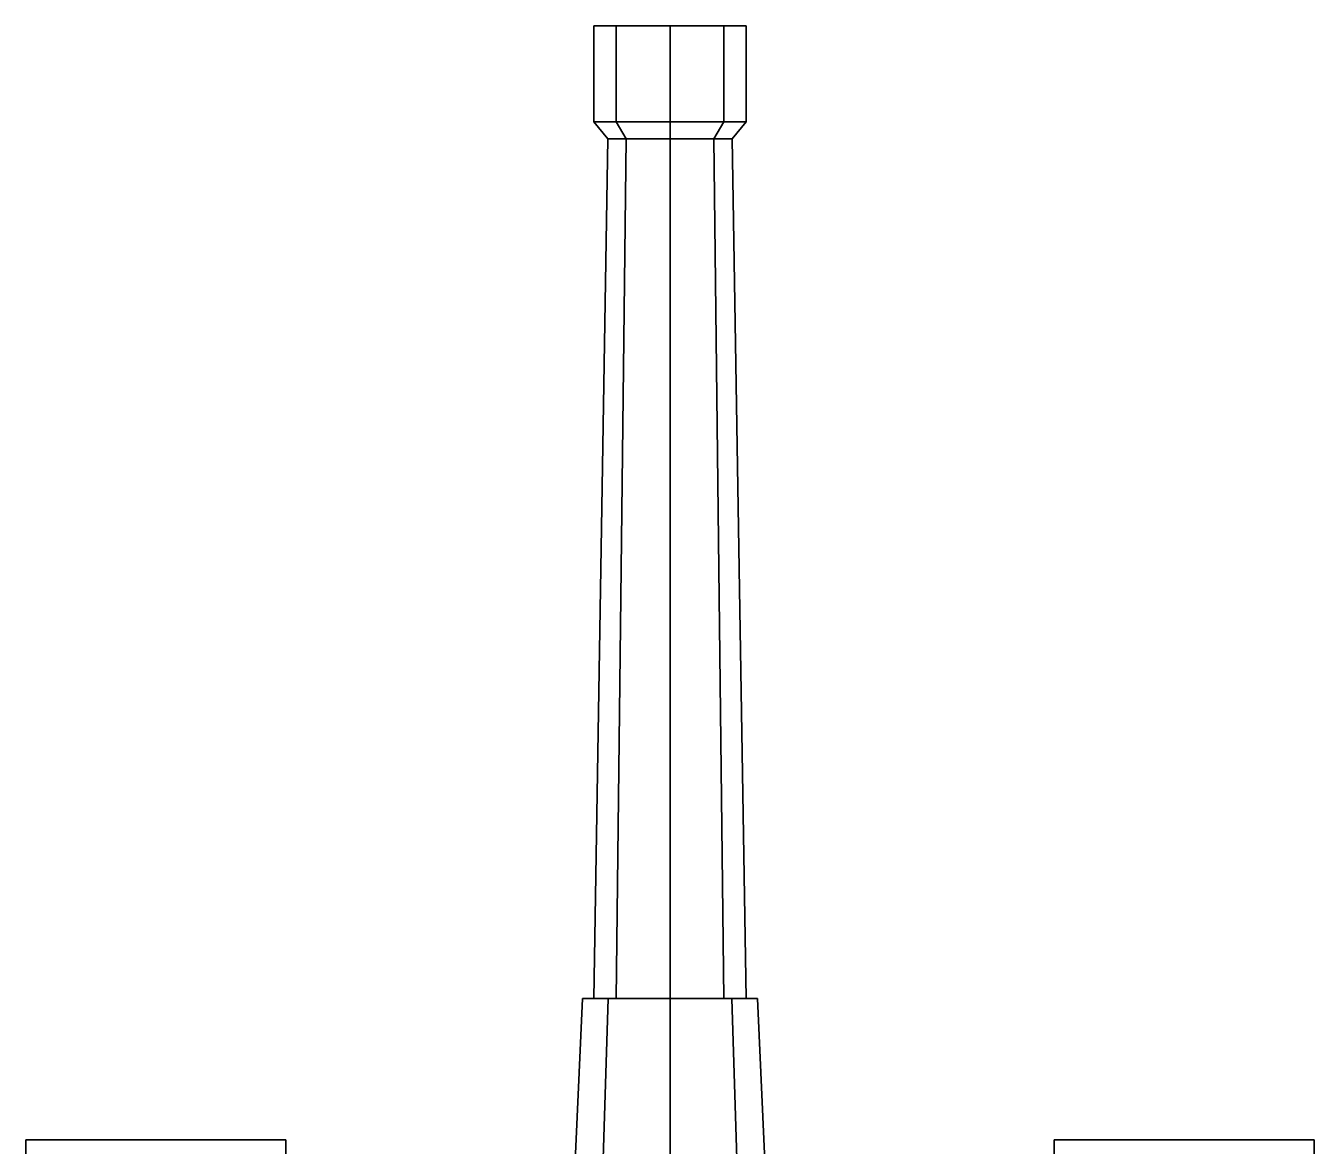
# Model space of a CAD drawing. Extents: x -1.21 to 1.21, y -5.49 to 3.46.
# Drawn here: x -1.14 to 1.14, y 1.479 to 3.46 of the extents above; entities that cross this region are included whole.
import ezdxf

# ---------------------------------------------------------------- set-up
doc = ezdxf.new("R2010")
doc.units = 0
doc.layers.add('BARREL', color=1, linetype='CONTINUOUS')
doc.layers.add('TRACKS', color=5, linetype='CONTINUOUS')

msp = doc.modelspace()

# ---------------------------------------------------------------- linework, layer by layer
at = {"layer": 'BARREL'}
for points in [[(-0.0955, 3.46, 1.9655), (-0.135, 3.46, 1.87), (-0.135, 3.29, 1.87), (-0.0955, 3.29, 1.9655)], [(-0.135, 3.46, 1.87), (-0.0955, 3.46, 1.7745), (-0.0955, 3.29, 1.7745), (-0.135, 3.29, 1.87)], [(-0.135, 3.29, 1.87), (-0.0955, 3.29, 1.7745), (-0.0955, 3.46, 1.7745), (-0.135, 3.46, 1.87)], [(-0.0955, 3.29, 1.9655), (-0.135, 3.29, 1.87), (-0.135, 3.46, 1.87), (-0.0955, 3.46, 1.9655)], [(0, 3.46, 2.005), (-0.0955, 3.46, 1.9655), (-0.0955, 3.29, 1.9655), (0, 3.29, 2.005)], [(-0.0955, 3.46, 1.7745), (0, 3.46, 1.735), (0, 3.29, 1.735), (-0.0955, 3.29, 1.7745)], [(0, 3.29, 2.005), (-0.0955, 3.29, 1.9655), (-0.0955, 3.46, 1.9655), (0, 3.46, 2.005)], [(-0.0955, 3.29, 1.7745), (0, 3.29, 1.735), (0, 3.46, 1.735), (-0.0955, 3.46, 1.7745)], [(0.0955, 3.46, 1.9655), (0, 3.46, 2.005), (0, 3.29, 2.005), (0.0955, 3.29, 1.9655)], [(0, 3.46, 1.735), (0.0955, 3.46, 1.7745), (0.0955, 3.29, 1.7745), (0, 3.29, 1.735)], [(0.0955, 3.29, 1.9655), (0, 3.29, 2.005), (0, 3.46, 2.005), (0.0955, 3.46, 1.9655)], [(0, 3.29, 1.735), (0.0955, 3.29, 1.7745), (0.0955, 3.46, 1.7745), (0, 3.46, 1.735)], [(0.135, 3.46, 1.87), (0.0955, 3.46, 1.9655), (0.0955, 3.29, 1.9655), (0.135, 3.29, 1.87)], [(0.0955, 3.46, 1.7745), (0.135, 3.46, 1.87), (0.135, 3.29, 1.87), (0.0955, 3.29, 1.7745)], [(0.0955, 3.29, 1.7745), (0.135, 3.29, 1.87), (0.135, 3.46, 1.87), (0.0955, 3.46, 1.7745)], [(0.135, 3.29, 1.87), (0.0955, 3.29, 1.9655), (0.0955, 3.46, 1.9655), (0.135, 3.46, 1.87)], [(-0.0955, 3.29, 1.9655), (-0.135, 3.29, 1.87), (-0.11, 3.26, 1.87), (-0.0778, 3.26, 1.9478)], [(-0.135, 3.29, 1.87), (-0.0955, 3.29, 1.7745), (-0.0778, 3.26, 1.7922), (-0.11, 3.26, 1.87)], [(0.0955, 3.29, 1.9655), (-0.135, 3.29, 1.87), (-0.0955, 3.29, 1.9655), (0, 3.29, 2.005)], [(0.135, 3.29, 1.87), (-0.0955, 3.29, 1.7745), (-0.135, 3.29, 1.87), (0.0955, 3.29, 1.9655)], [(0, 3.29, 2.005), (-0.0955, 3.29, 1.9655), (-0.0778, 3.26, 1.9478), (0, 3.26, 1.98)], [(-0.0955, 3.29, 1.7745), (0, 3.29, 1.735), (0, 3.26, 1.76), (-0.0778, 3.26, 1.7922)], [(0.0955, 3.29, 1.7745), (0, 3.29, 1.735), (-0.0955, 3.29, 1.7745), (0.135, 3.29, 1.87)], [(0.0955, 3.29, 1.9655), (0, 3.29, 2.005), (0, 3.26, 1.98), (0.0778, 3.26, 1.9478)], [(0, 3.29, 1.735), (0.0955, 3.29, 1.7745), (0.0778, 3.26, 1.7922), (0, 3.26, 1.76)], [(0.135, 3.29, 1.87), (0.0955, 3.29, 1.9655), (0.0778, 3.26, 1.9478), (0.11, 3.26, 1.87)], [(0.0955, 3.29, 1.7745), (0.135, 3.29, 1.87), (0.11, 3.26, 1.87), (0.0778, 3.26, 1.7922)], [(-0.0955, 1.74, 1.7745), (-0.135, 1.74, 1.87), (-0.11, 3.26, 1.87), (-0.0778, 3.26, 1.7922)], [(-0.135, 1.74, 1.87), (-0.0955, 1.74, 1.9655), (-0.0778, 3.26, 1.9478), (-0.11, 3.26, 1.87)], [(0, 1.74, 1.735), (-0.0955, 1.74, 1.7745), (-0.0778, 3.26, 1.7922), (0, 3.26, 1.76)], [(-0.0955, 1.74, 1.9655), (0, 1.74, 2.005), (0, 3.26, 1.98), (-0.0778, 3.26, 1.9478)], [(0.0955, 1.74, 1.7745), (0, 1.74, 1.735), (0, 3.26, 1.76), (0.0778, 3.26, 1.7922)], [(0, 1.74, 2.005), (0.0955, 1.74, 1.9655), (0.0778, 3.26, 1.9478), (0, 3.26, 1.98)], [(0.135, 1.74, 1.87), (0.0955, 1.74, 1.7745), (0.0778, 3.26, 1.7922), (0.11, 3.26, 1.87)], [(0.0955, 1.74, 1.9655), (0.135, 1.74, 1.87), (0.11, 3.26, 1.87), (0.0778, 3.26, 1.9478)], [(-0.1202, 1.4, 1.7498), (-0.17, 1.4, 1.87), (-0.155, 1.74, 1.87), (-0.1096, 1.74, 1.7604)], [(-0.17, 1.4, 1.87), (-0.1202, 1.4, 1.9902), (-0.1096, 1.74, 1.9796), (-0.155, 1.74, 1.87)], [(0, 1.74, 2.025), (0.1096, 1.74, 1.9796), (-0.155, 1.74, 1.87), (-0.1096, 1.74, 1.9796)], [(0.1096, 1.74, 1.9796), (0.155, 1.74, 1.87), (-0.1096, 1.74, 1.7604), (-0.155, 1.74, 1.87)], [(0, 1.4, 1.7), (-0.1202, 1.4, 1.7498), (-0.1096, 1.74, 1.7604), (0, 1.74, 1.715)], [(-0.1202, 1.4, 1.9902), (0, 1.4, 2.04), (0, 1.74, 2.025), (-0.1096, 1.74, 1.9796)], [(0.155, 1.74, 1.87), (0.1096, 1.74, 1.7604), (0, 1.74, 1.715), (-0.1096, 1.74, 1.7604)], [(0.1202, 1.4, 1.7498), (0, 1.4, 1.7), (0, 1.74, 1.715), (0.1096, 1.74, 1.7604)], [(0, 1.4, 2.04), (0.1202, 1.4, 1.9902), (0.1096, 1.74, 1.9796), (0, 1.74, 2.025)], [(0.17, 1.4, 1.87), (0.1202, 1.4, 1.7498), (0.1096, 1.74, 1.7604), (0.155, 1.74, 1.87)], [(0.1202, 1.4, 1.9902), (0.17, 1.4, 1.87), (0.155, 1.74, 1.87), (0.1096, 1.74, 1.9796)]]:
    msp.add_3dface(points, dxfattribs=at)
at = {"layer": 'TRACKS'}
for points in [[(-0.68, 1.38, 0.78), (-0.68, 1.49, 0.51), (-1.14, 1.49, 0.51), (-1.14, 1.38, 0.78)], [(-0.68, 1.38, 0.78), (-0.68, 1.49, 0.51), (-1.14, 1.49, 0.51), (-1.14, 1.38, 0.78)], [(-0.68, 1.49, 0.51), (-0.68, 1.38, 0.24), (-1.14, 1.38, 0.24), (-1.14, 1.49, 0.51)], [(-0.68, 1.49, 0.51), (-0.68, 1.38, 0.24), (-1.14, 1.38, 0.24), (-1.14, 1.49, 0.51)], [(1.14, 1.49, 0.51), (1.14, 1.38, 0.24), (0.68, 1.38, 0.24), (0.68, 1.49, 0.51)], [(1.14, 1.49, 0.51), (1.14, 1.38, 0.24), (0.68, 1.38, 0.24), (0.68, 1.49, 0.51)], [(1.14, 1.38, 0.78), (1.14, 1.49, 0.51), (0.68, 1.49, 0.51), (0.68, 1.38, 0.78)], [(1.14, 1.38, 0.78), (1.14, 1.49, 0.51), (0.68, 1.49, 0.51), (0.68, 1.38, 0.78)]]:
    msp.add_3dface(points, dxfattribs=at)

doc.saveas('drawing.dxf')
